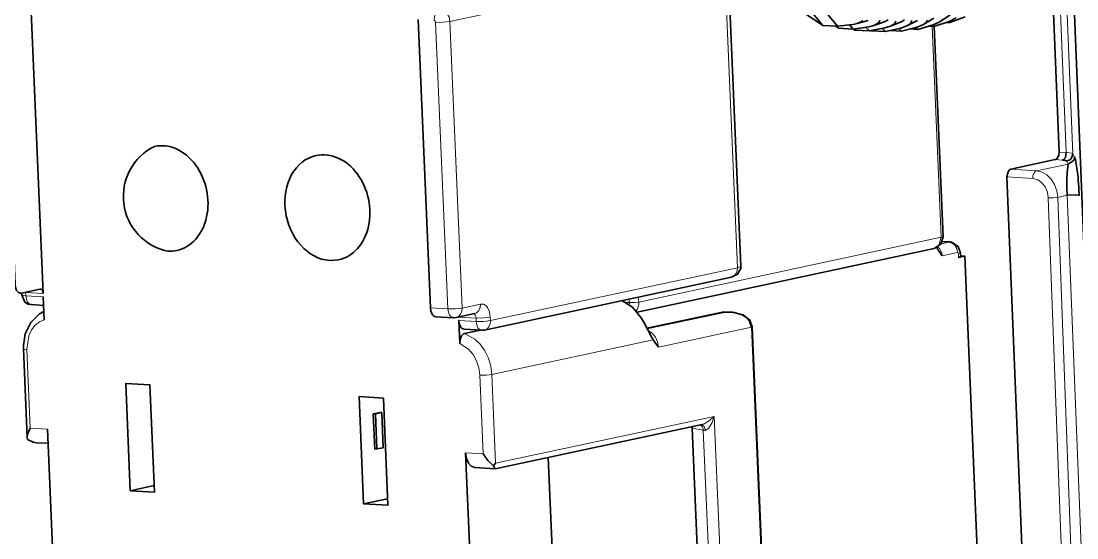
# Model space of a CAD drawing. Header units: millimetres. Extents: x 0 to 174, y 0 to 33.
# Drawn here: x 27.032 to 28.26, y 24.04 to 24.641 of the extents above; entities that cross this region are included whole.
import ezdxf

# ---------------------------------------------------------------- set-up
doc = ezdxf.new("R2010")
doc.units = ezdxf.units.MM
doc.layers.add('PDF_Geomertry', color=7, linetype='Continuous', true_color=0x405f80)

# ---------------------------------------------------------------- blocks, each defined once
blk = doc.blocks.new('SYM_BSB04473_001')
at = {"layer": 'PDF_Geomertry', "color": 7, "lineweight": 35}
for points in [[(0.7584, -1.2374), (0.7526, -1.2378), (0.7266, -1.2362), (0.7237, -1.2342), (0.7227, -1.232), (0.7223, -1.2294), (0.6735, -0.0276), (0.6748, -0.0219), (0.6762, -0.0198), (0.677, -0.0191), (0.678, -0.0188), (0.7297, -0.0077), (0.7305, -0.0074), (0.7315, -0.0067), (0.7328, -0.0048), (0.7338, -0.002), (0.7341, 0.001), (0.6163, 2.9022)], [(0.4003, 0.2202), (0.4594, 0.1485), (0.4765, 0.1476), (0.4174, 0.2192)], [(0.4003, 0.2202), (0.4594, 0.1485), (0.4312, 0.1673)], [(0.4312, 0.1673), (0.4594, 0.1485), (0.4765, 0.1476), (0.4947, 0.1497), (0.4995, 0.1506), (0.5122, 0.1542)], [(0.5259, 0.1545), (0.5253, 0.1531), (0.5244, 0.1517), (0.523, 0.1505), (0.5187, 0.1483), (0.5313, 0.1528), (0.5356, 0.1549)], [(0.5442, 0.1535), (0.544, 0.1522), (0.5431, 0.1509), (0.5417, 0.1497), (0.538, 0.1474), (0.5316, 0.1455), (0.5137, 0.142), (0.5092, 0.1463), (0.5137, 0.142), (0.4965, 0.143), (0.4953, 0.1441), (0.4965, 0.143), (0.4952, 0.1441), (0.4965, 0.143), (0.5137, 0.142), (0.5316, 0.1455), (0.538, 0.1474), (0.5505, 0.1528), (0.5544, 0.1551)], [(0.5627, 0.154), (0.5624, 0.1526), (0.5617, 0.1513), (0.5606, 0.1501), (0.5573, 0.1478), (0.5697, 0.1541)], [(0.5809, 0.1544), (0.5803, 0.1531), (0.5795, 0.1519), (0.5765, 0.1497), (0.569, 0.1466), (0.551, 0.1419), (0.5474, 0.1448), (0.551, 0.1419), (0.5381, 0.1426), (0.551, 0.1419), (0.569, 0.1466), (0.5765, 0.1497), (0.5887, 0.1569)], [(0.5983, 0.1551), (0.5955, 0.1528), (0.6076, 0.1609)], [(0.6248, 0.1584), (0.6073, 0.1517), (0.6053, 0.1528), (0.6073, 0.1517), (0.6028, 0.152), (0.6073, 0.1517), (0.6248, 0.1584)], [(0.6145, 0.1573), (0.6062, 0.1531), (0.5887, 0.1472), (0.5819, 0.1474), (0.5887, 0.1472), (0.586, 0.1487), (0.5887, 0.1472), (0.6062, 0.1531), (0.6145, 0.1573)], [(0.6076, 0.1609), (0.5955, 0.1528), (0.5983, 0.1551)], [(0.5887, 0.1569), (0.5765, 0.1497), (0.5795, 0.1519), (0.5803, 0.1531), (0.5809, 0.1544)], [(0.5697, 0.1541), (0.5573, 0.1478), (0.5502, 0.1453), (0.5323, 0.1412), (0.5152, 0.1422), (0.5323, 0.1412), (0.5283, 0.1448), (0.5323, 0.1412), (0.5502, 0.1453), (0.5573, 0.1478), (0.5606, 0.1501), (0.5617, 0.1513), (0.5624, 0.1526), (0.5627, 0.154)], [(0.5544, 0.1551), (0.5505, 0.1528), (0.538, 0.1474), (0.5417, 0.1497), (0.5431, 0.1509), (0.544, 0.1522), (0.5442, 0.1535)], [(0.5356, 0.1549), (0.5313, 0.1528), (0.5187, 0.1483), (0.5131, 0.1469), (0.4949, 0.1441), (0.4778, 0.1451), (0.4747, 0.1476), (0.4778, 0.1451), (0.4756, 0.1476), (0.4778, 0.1451), (0.4949, 0.1441), (0.4903, 0.1492), (0.4949, 0.1441), (0.5131, 0.1469), (0.5187, 0.1483), (0.523, 0.1505), (0.5244, 0.1517), (0.5253, 0.1531), (0.5259, 0.1545)], [(0.5122, 0.1542), (0.4995, 0.1506), (0.5041, 0.1526), (0.5058, 0.154)], [(0.5058, 0.154), (0.5041, 0.1526), (0.4995, 0.1506), (0.4947, 0.1497), (0.4765, 0.1476), (0.4174, 0.2192)], [(-0.4716, 0.411), (-0.4472, -0.1634), (-0.4474, -0.1615), (-0.4481, -0.1599), (-0.4487, -0.1592), (-0.4492, -0.1588), (-0.4498, -0.1584), (-0.4503, -0.1583), (-0.4506, -0.1583), (-0.451, -0.1584), (-0.4723, -0.163), (-0.473, -0.163), (-0.4735, -0.163), (-0.4759, -0.1622), (-0.477, -0.1612), (-0.478, -0.1599), (-0.4794, -0.1567), (-0.4799, -0.1527), (-0.4942, 0.1826)], [(-0.0112, 0.1552), (0.0031, -0.1802), (0.0037, -0.1842), (0.0051, -0.1874), (0.006, -0.1887), (0.0072, -0.1897), (0.0095, -0.1905), (0.0299, -0.1917), (0.0305, -0.1917), (0.033, -0.1915), (0.0544, -0.1869)], [(0.0615, -0.2062), (0.0427, -0.2102), (0.0415, -0.2106), (0.0392, -0.2128), (0.0376, -0.2169), (0.0372, -0.2215), (0.036, -0.1948), (0.0366, -0.1988), (0.038, -0.202), (0.039, -0.2033), (0.0401, -0.2042), (0.0424, -0.2051), (0.0628, -0.2063), (0.066, -0.206), (0.3533, -0.1445), (0.3603, -0.141), (0.364, -0.1344), (0.3641, -0.1317), (0.3487, 0.2328)], [(0.2435, -0.1851), (0.5888, -0.111), (0.5966, -0.106), (0.5994, -0.0976), (0.589, 0.1472)], [(0.7426, 0.0005), (0.7415, -0.0053), (0.7399, -0.0073), (0.7391, -0.008), (0.7381, -0.0083), (0.7409, -0.0085), (0.7424, -0.0091), (0.7427, -0.0092), (0.7428, -0.0092), (0.7458, -0.0085), (0.7483, -0.0067), (0.7503, -0.0012)], [(0.5922, -0.1099), (0.5935, -0.113), (0.5981, -0.1197)], [(0.5984, -0.103), (0.6074, -0.1035), (0.6091, -0.1038), (0.6169, -0.1087), (0.6197, -0.1166), (0.6198, -0.1205), (0.6197, -0.1206), (0.6191, -0.1209), (0.6174, -0.1215), (0.6245, -0.1199), (0.6198, -0.1197)], [(0.6245, -0.1199), (0.6422, -0.5353), (0.3409, -0.5998)], [(-0.114, -0.1251), (-0.1088, -0.1249), (-0.1037, -0.1242)], [(-0.4722, -0.1628), (-0.472, -0.1652), (-0.4683, -0.1734), (-0.4645, -0.1758), (-0.4609, -0.1765), (-0.4466, -0.1773)], [(-0.447, -0.1674), (-0.4459, -0.194)], [(0.2683, -0.2259), (0.268, -0.2255), (0.2623, -0.2174), (0.2606, -0.2147), (0.2513, -0.197), (0.2483, -0.1919), (0.2383, -0.1795), (0.2258, -0.1717)], [(0.2266, -0.1722), (0.2266, -0.1719), (0.2265, -0.1716)], [(-0.4463, -0.1845), (-0.4513, -0.1872), (-0.4617, -0.1971), (-0.4681, -0.2103), (-0.4702, -0.2242), (-0.4702, -0.2277), (-0.4658, -0.3309)], [(0.3426, -0.1851), (0.2549, -0.2038)], [(0.343, -0.1852), (0.3426, -0.1851), (0.3506, -0.1851)], [(0.3426, -0.1851), (0.3426, -0.1851)], [(0.3773, -0.2024), (0.3745, -0.1945), (0.3667, -0.1885), (0.3541, -0.1852), (0.3508, -0.1851), (0.3469, -0.1852), (0.3565, -0.1856), (0.3655, -0.1884), (0.3703, -0.1915), (0.3742, -0.1956), (0.3766, -0.2028)], [(0.3888, -0.5356), (0.3903, -0.5262), (0.3902, -0.5244), (0.3908, -0.5242), (0.391, -0.5241), (0.391, -0.5241), (0.3774, -0.2024)], [(-0.3459, -0.393), (-0.3177, -0.3945), (-0.323, -0.2698), (-0.3512, -0.2681), (-0.3459, -0.393), (-0.318, -0.387)], [(-0.0745, -0.4084), (-0.0463, -0.4099), (-0.0516, -0.2852), (-0.0799, -0.2835), (-0.0745, -0.4084), (-0.0466, -0.4024)], [(-0.0608, -0.3035), (-0.0633, -0.3037), (-0.0552, -0.3019), (-0.0535, -0.302), (-0.0519, -0.343), (-0.059, -0.3444), (-0.0608, -0.3035), (-0.0535, -0.302)], [(-0.0633, -0.3037), (-0.0616, -0.3445), (-0.059, -0.3444)], [(0.0788, -0.361), (0.0766, -0.3642), (0.078, -0.367), (0.0784, -0.3674), (0.0785, -0.3674), (0.3191, -0.3159)], [(0.1492, -0.566), (0.1509, -0.5658), (0.154, -0.5655), (0.1563, -0.5651), (0.3113, -0.5317), (0.3124, -0.5315), (0.3134, -0.5308), (0.3149, -0.5287), (0.316, -0.5259), (0.3162, -0.5228), (0.3076, -0.3201), (0.3074, -0.3184)], [(-0.4624, -0.3202), (-0.4653, -0.3273), (-0.4658, -0.3309), (-0.4652, -0.3334), (-0.4587, -0.3365)], [(-0.442, -0.3213), (-0.4315, -0.569)], [(-0.4587, -0.3366), (-0.4548, -0.3372), (-0.4413, -0.3378)], [(0.1402, -0.3542), (0.1492, -0.5666), (0.0602, -0.5856), (0.0591, -0.586), (0.058, -0.5869), (0.0562, -0.5894), (0.0547, -0.5966), (0.0441, -0.349), (0.0452, -0.3555), (0.0476, -0.361), (0.0506, -0.3645), (0.0549, -0.366), (0.0785, -0.3674)], [(0.0645, -0.3501), (0.0701, -0.3578), (0.0766, -0.3642)]]:
    blk.add_lwpolyline(points, dxfattribs=at)
at = {"layer": 'PDF_Geomertry', "color": 7, "lineweight": 13}
for points in [[(0.6326, 2.9001), (0.6326, 2.9002), (0.6322, 2.9005), (0.6308, 2.9009), (0.6256, 2.9016), (0.6248, 2.9016), (0.7426, 0.0005), (0.7341, 0.001)], [(0.6417, 2.8828), (0.6326, 2.9001), (0.7503, -0.0012), (0.7522, -0.0048)], [(0.0544, -0.1869), (0.0559, -0.1863), (0.0573, -0.1855), (0.0595, -0.1831), (0.061, -0.1797), (0.0613, -0.1759), (0.0399, -0.1805), (0.0258, 0.153), (0.3451, 0.2215), (0.3602, -0.1335), (0.3631, -0.1326), (0.364, -0.1322), (0.3641, -0.1317)], [(0.0031, -0.1802), (0.0234, -0.1815), (0.0092, 0.152)], [(0.2423, -0.1835), (0.2438, -0.1815), (0.2455, -0.1763), (0.2456, -0.1734), (0.5969, -0.0981), (0.5865, 0.1473)], [(0.7503, -0.001), (0.7502, -0.0009), (0.7499, -0.0006), (0.7485, -0.0002), (0.7434, 0.0005), (0.7426, 0.0005)], [(0.678, -0.0188), (0.708, -0.0208), (0.7447, -0.013), (0.7428, -0.0092)], [(0.7381, -0.0083), (0.7297, -0.0077)], [(0.7216, -0.0522), (0.7274, -0.0522), (0.7326, -0.0516), (0.7316, -0.044), (0.729, -0.0367), (0.7249, -0.0303), (0.7201, -0.0255), (0.7145, -0.0223), (0.708, -0.0208), (0.7072, -0.0212), (0.7062, -0.0217), (0.7048, -0.0238), (0.7038, -0.0265), (0.7035, -0.0297)], [(0.6735, -0.0276), (0.7035, -0.0297), (0.7097, -0.0313), (0.7142, -0.0347), (0.718, -0.0395), (0.7206, -0.0456), (0.7216, -0.0522), (0.7648, -1.2108), (0.7634, -1.2198), (0.7609, -1.2248), (0.7573, -1.2284), (0.753, -1.2305), (0.7483, -1.231), (0.7223, -1.2294)], [(0.7483, -1.231), (0.7488, -1.234), (0.7499, -1.2363), (0.7506, -1.2372), (0.7516, -1.2377), (0.7524, -1.2378), (0.7534, -1.2378), (0.7588, -1.2374), (0.764, -1.2353), (0.7684, -1.2317), (0.7722, -1.2267), (0.7747, -1.2205), (0.7758, -1.2102), (0.7899, -1.2072), (0.7434, -0.0492), (0.7326, -0.0516), (0.7758, -1.2102), (0.7706, -1.2108), (0.7648, -1.2108)], [(0.5888, -0.111), (0.5906, -0.1105), (0.5922, -0.1095), (0.5948, -0.1066), (0.5969, -0.0981), (0.5994, -0.0976)], [(0.6074, -0.1035), (0.6067, -0.1035), (0.606, -0.1037), (0.6097, -0.1048), (0.6128, -0.1074), (0.6151, -0.1113), (0.6159, -0.1159), (0.5981, -0.1197), (0.5977, -0.1166), (0.5966, -0.1138), (0.5951, -0.1113), (0.5931, -0.1094)], [(0.597, -0.1056), (0.606, -0.1037), (0.5983, -0.1033)], [(0.6197, -0.1166), (0.6195, -0.1167), (0.619, -0.117), (0.6172, -0.1176), (0.6172, -0.1169), (0.6167, -0.1163), (0.6166, -0.116), (0.6165, -0.1159), (0.6159, -0.1159)], [(0.6172, -0.1176), (0.6174, -0.1215)], [(0.3533, -0.1445), (0.3548, -0.144), (0.3562, -0.1431), (0.3584, -0.1408), (0.3598, -0.1373), (0.3602, -0.1335), (0.073, -0.1951), (0.0726, -0.1988), (0.0712, -0.2023), (0.069, -0.2047), (0.0676, -0.2055), (0.066, -0.206)], [(-0.472, -0.1652), (-0.472, -0.1652), (-0.472, -0.1653), (-0.4719, -0.1653), (-0.4716, -0.1656), (-0.4706, -0.1659), (-0.4674, -0.1662), (-0.4667, -0.1702), (-0.4653, -0.1734), (-0.4644, -0.1747), (-0.4634, -0.1756), (-0.4609, -0.1765)], [(-0.4688, -0.1622), (-0.4683, -0.1623), (-0.4676, -0.1623), (-0.4674, -0.1662), (-0.447, -0.1674)], [(-0.4676, -0.1623), (-0.4472, -0.1634)], [(0.2447, -0.1677), (0.2453, -0.1705), (0.2456, -0.1734), (0.2405, -0.1741), (0.2347, -0.1741), (0.2344, -0.172), (0.2337, -0.1701)], [(0.033, -0.1915), (0.0345, -0.1909), (0.0359, -0.1901), (0.0383, -0.1877), (0.0397, -0.1842), (0.0399, -0.1805), (0.0322, -0.1813), (0.0234, -0.1815), (0.0241, -0.1853), (0.0255, -0.1887), (0.0265, -0.1899), (0.0276, -0.1908), (0.0299, -0.1917)], [(0.0535, -0.187), (0.0545, -0.1877), (0.0553, -0.1888), (0.056, -0.1903), (0.0562, -0.1922), (0.0649, -0.192), (0.0728, -0.191), (0.0717, -0.1847), (0.0694, -0.1797), (0.0678, -0.178), (0.0648, -0.176), (0.0613, -0.1759)], [(0.2344, -0.1763), (0.2345, -0.1752), (0.2347, -0.1741), (0.2303, -0.1738)], [(-0.4459, -0.194), (-0.4516, -0.1965), (-0.4566, -0.2005), (-0.4608, -0.2059), (-0.464, -0.2126), (-0.4663, -0.2284), (-0.4663, -0.2285)], [(0.0359, -0.1909), (0.0562, -0.1922), (0.0565, -0.196), (0.036, -0.1948)], [(0.0728, -0.191), (0.073, -0.1951), (0.0652, -0.1959), (0.0565, -0.196), (0.057, -0.1999), (0.0584, -0.2033), (0.0594, -0.2045), (0.0605, -0.2053), (0.0628, -0.2063)], [(0.2553, -0.2048), (0.3469, -0.1852), (0.343, -0.1852), (0.2551, -0.2041)], [(0.3766, -0.2028), (0.2683, -0.2259), (0.2673, -0.2198), (0.2648, -0.2142), (0.261, -0.2096), (0.2565, -0.2067)], [(0.3134, -0.6356), (0.3145, -0.6334), (0.3149, -0.6308), (0.3147, -0.6277), (0.3134, -0.6245), (0.3902, -0.5244), (0.3766, -0.2028), (0.3772, -0.2026), (0.3773, -0.2026), (0.3774, -0.2024)], [(0.2623, -0.2174), (0.0744, -0.2577), (0.0733, -0.248), (0.0705, -0.2387), (0.0663, -0.2301), (0.0609, -0.2226), (0.0547, -0.2166), (0.0427, -0.2102)], [(-0.442, -0.3213), (-0.4624, -0.3202), (-0.4663, -0.2285), (-0.4691, -0.2283), (-0.4699, -0.228), (-0.4701, -0.2278), (-0.4702, -0.2277), (-0.4702, -0.2277), (-0.4702, -0.2277)], [(0.0372, -0.2215), (0.0476, -0.2283), (0.0527, -0.2344), (0.0567, -0.2417), (0.0595, -0.2499), (0.0606, -0.2585), (0.068, -0.2584), (0.0744, -0.2577), (0.0788, -0.361), (0.333, -0.3066), (0.343, -0.5406), (0.0888, -0.5951), (0.0922, -0.6749), (0.0856, -0.6758), (0.0784, -0.6758), (0.0751, -0.5978), (0.0547, -0.5966)], [(0.0606, -0.2585), (0.0645, -0.3501), (0.0441, -0.349)], [(0.3191, -0.3159), (0.3213, -0.3152), (0.3266, -0.3122), (0.333, -0.3066), (0.3306, -0.3137), (0.3265, -0.3206), (0.3226, -0.3228)], [(0.3076, -0.3201), (0.3205, -0.3226), (0.3202, -0.3206), (0.3195, -0.319), (0.3184, -0.3174), (0.317, -0.3163)], [(0.3226, -0.534), (0.3244, -0.5342), (0.3269, -0.5344), (0.3277, -0.5341), (0.3287, -0.5334), (0.3301, -0.5315), (0.331, -0.5287), (0.3313, -0.5256), (0.3301, -0.5255), (0.3291, -0.5253), (0.3205, -0.3226), (0.3215, -0.3227), (0.3226, -0.3228), (0.3223, -0.3203), (0.3213, -0.3181), (0.3201, -0.3167), (0.3185, -0.316)]]:
    blk.add_lwpolyline(points, dxfattribs=at)
at = {"layer": 'PDF_Geomertry', "color": 7, "lineweight": 35}
for points in [[(0.6422, 2.8726), (0.8115, -1.2998, -0.289356), (0.5084, -1.9102)], [(-0.3178, 0.0077, 0.710977), (-0.3022, -0.1144), (-0.297, -0.1142), (-0.2919, -0.1135)]]:
    blk.add_lwpolyline(points, format="xyb", dxfattribs=at)
at = {"layer": 'PDF_Geomertry', "color": 7, "lineweight": 13}
blk.add_lwpolyline([(0.0258, 0.153), (0.0248, 0.1583), (0.0223, 0.1627), (0.0187, 0.1659), (0.0142, 0.1673), (0.0128, 0.1667), (0.0116, 0.1658), (0.0094, 0.1628), (0.008, 0.1587), (0.0076, 0.1541), (0.0083, 0.1538), (0.0087, 0.1534), (0.0091, 0.1528), (0.0092, 0.152), (0.018, 0.1522)], close=True, dxfattribs=at)
at = {"layer": 'PDF_Geomertry', "color": 7, "lineweight": 35}
for points in [[(0.5699, 0.1438), (0.5603, 0.1444), (0.5699, 0.1438), (0.5667, 0.146), (0.5699, 0.1438), (0.5876, 0.1492), (0.5956, 0.1528), (0.5876, 0.1492)], [(0.7434, -0.0492), (0.753, -0.0485), (0.7569, -0.049), (0.7574, -0.0491), (0.7576, -0.0492), (0.7576, -0.0492), (0.7573, -0.0424), (0.757, -0.0388), (0.7565, -0.0322), (0.7562, -0.0281), (0.7559, -0.0252), (0.7549, -0.0176), (0.7538, -0.0106), (0.7535, -0.0091), (0.7522, -0.0048), (0.7516, -0.0083), (0.7447, -0.013), (0.7434, -0.0227), (0.7434, -0.0237), (0.7433, -0.0299), (0.7433, -0.0397)]]:
    blk.add_lwpolyline(points, close=True, dxfattribs=at)
for centre, major_axis, ratio, start_param, end_param in [((-0.3048, -0.0529), (-0.0129, 0.0606), 0.785958, 3.141159, 6.286593), ((-0.1164, -0.0636), (-0.013, 0.0606), 0.783759, 3.136143, 6.286857), ((-0.1168, -0.0636), (-0.0131, 0.0606), 0.784385, 6.277839, 9.211966)]:
    blk.add_ellipse(centre, major_axis=major_axis, ratio=ratio, start_param=start_param, end_param=end_param, dxfattribs=at)

msp = doc.modelspace()

# ---------------------------------------------------------------- block references
msp.add_blockref('SYM_BSB04473_001', (27.5049, 24.4877))

doc.saveas('drawing.dxf')
